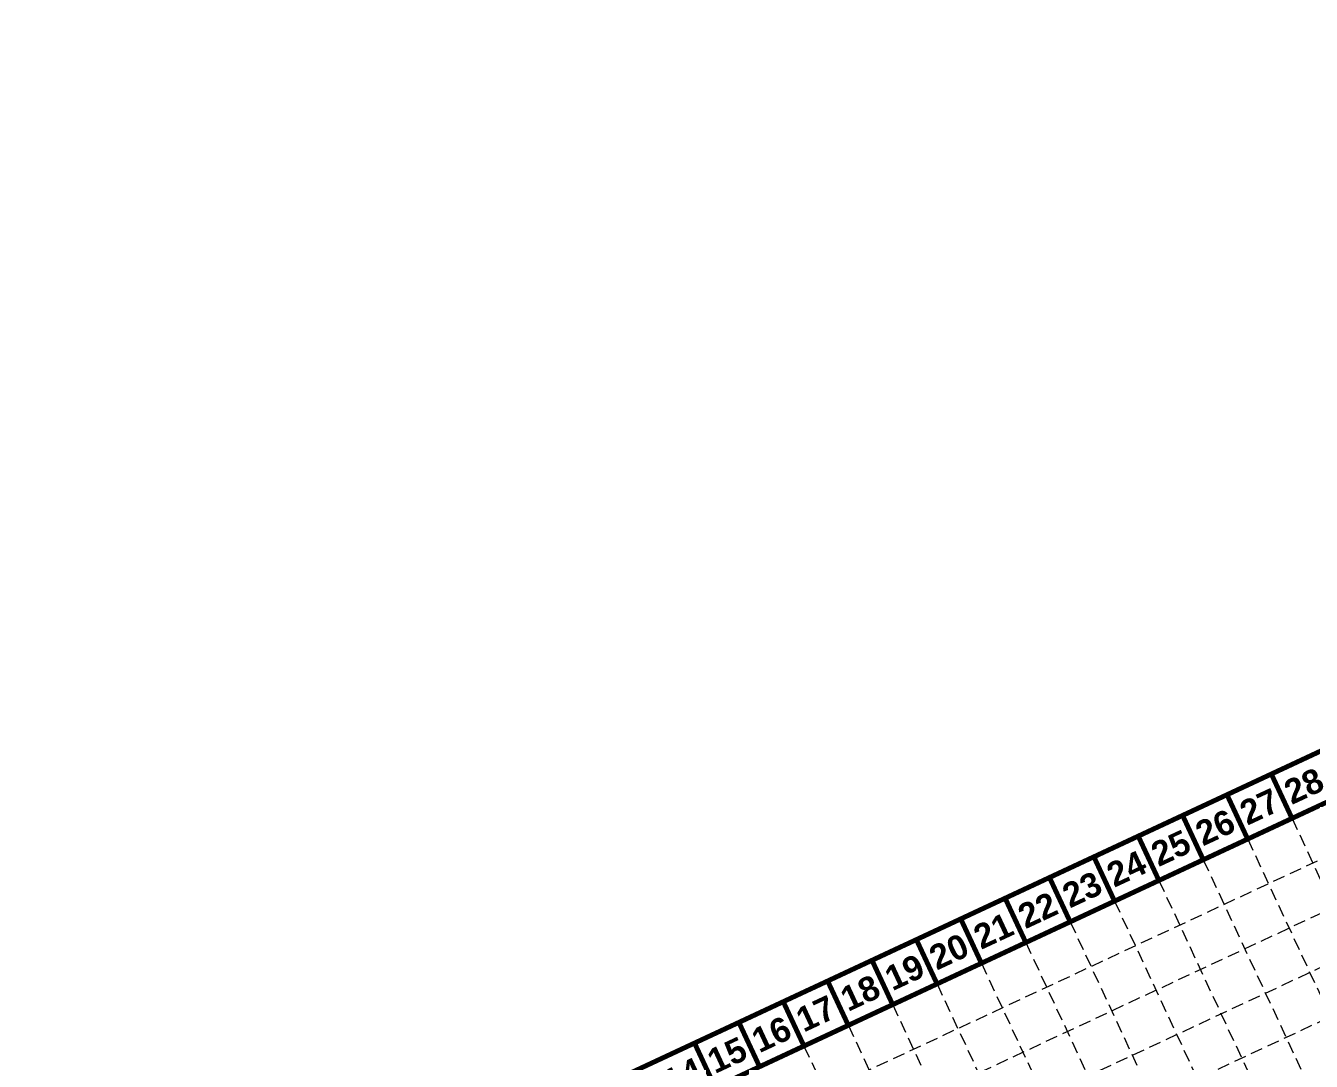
# Model space of a CAD drawing. Extents: x 2498567 to 2501210, y 7092229 to 7094464.
# Drawn here: x 2498567 to 2499492, y 7093719 to 7094464 of the extents above; entities that cross this region are included whole.
import ezdxf
from ezdxf.enums import TextEntityAlignment as Align

# ---------------------------------------------------------------- set-up
doc = ezdxf.new("R2010")
doc.units = 0
doc.header["$MEASUREMENT"] = 0
doc.linetypes.add('HIDDEN', pattern=[0.375, 0.25, -0.125])
doc.layers.add('BASE', color=7, linetype='Continuous')
doc.layers.add('GRID', color=254, linetype='HIDDEN')
doc.styles.get("Standard").update_dxf_attribs({"font": 'ARIALBD.TTF'})

msp = doc.modelspace()

# ---------------------------------------------------------------- linework, layer by layer
at = {"layer": 'BASE', "const_width": 3.52}
for points in [[(2499164.48, 7092231.79), (2501207.97, 7093184.62), (2500612.45, 7094461.8), (2498568.96, 7093508.97)], [(2499181.46, 7092278.57), (2501161.27, 7093201.64), (2500595.45, 7094415.02), (2498616.08, 7093492.14)]]:
    msp.add_lwpolyline(points, close=True, dxfattribs=at)
for points in [[(2499477.87, 7093893.91), (2499462.98, 7093925.83)], [(2499445.94, 7093879.02), (2499431.06, 7093910.95)], [(2499414.01, 7093864.13), (2499399.13, 7093896.06)], [(2499382.08, 7093849.24), (2499367.2, 7093881.17)], [(2499350.15, 7093834.35), (2499335.27, 7093866.28)], [(2499318.23, 7093819.47), (2499303.34, 7093851.39)], [(2499286.3, 7093804.58), (2499271.41, 7093836.51)], [(2499254.37, 7093789.69), (2499239.48, 7093821.62)], [(2499222.44, 7093774.8), (2499207.55, 7093806.73)], [(2499190.51, 7093759.91), (2499175.62, 7093791.84)], [(2499158.58, 7093745.03), (2499143.69, 7093776.95)], [(2499126.65, 7093730.14), (2499111.76, 7093762.07)], [(2499094.72, 7093715.25), (2499079.83, 7093747.18)], [(2499062.79, 7093700.36), (2499047.9, 7093732.29)]]:
    msp.add_lwpolyline(points, dxfattribs=at)
at = {"layer": 'GRID', "color": 252, "linetype": 'HIDDEN', "lineweight": 0, "ltscale": 35}
for p, q in [((2498631.89, 7093460.44), (2500611.52, 7094383.5)), ((2498646.78, 7093428.51), (2500626.41, 7094351.57)), ((2498661.67, 7093396.58), (2500641.29, 7094319.64)), ((2498675.33, 7093364.21), (2500654.96, 7094287.27)), ((2499477.87, 7093893.91), (2499999.02, 7092776.23)), ((2499445.94, 7093879.02), (2499967.09, 7092761.34)), ((2499414.01, 7093864.13), (2499935.16, 7092746.46)), ((2499382.08, 7093849.24), (2499903.23, 7092731.57)), ((2499350.15, 7093834.35), (2499871.3, 7092716.68)), ((2499318.23, 7093819.47), (2499839.37, 7092701.79)), ((2499286.3, 7093804.58), (2499807.44, 7092686.9)), ((2499254.37, 7093789.69), (2499775.51, 7092672.02)), ((2499222.44, 7093774.8), (2499743.58, 7092657.13)), ((2499190.51, 7093759.91), (2499711.65, 7092642.24)), ((2499158.58, 7093745.03), (2499679.73, 7092627.35)), ((2499126.65, 7093730.14), (2499647.8, 7092612.46))]:
    msp.add_line(p, q, dxfattribs=at)

# ---------------------------------------------------------------- texts
at = {"layer": 'BASE'}
for s, p in [('28', (2499486.39, 7093917.31)), ('27', (2499454.46, 7093902.43)), ('26', (2499422.53, 7093887.54)), ('25', (2499390.61, 7093872.65)), ('24', (2499358.68, 7093857.76)), ('23', (2499326.75, 7093842.87)), ('22', (2499294.82, 7093827.99)), ('21', (2499262.89, 7093813.1)), ('20', (2499230.96, 7093798.21)), ('19', (2499199.03, 7093783.32)), ('18', (2499167.1, 7093768.43)), ('17', (2499135.17, 7093753.55)), ('16', (2499103.24, 7093738.66)), ('15', (2499071.31, 7093723.77)), ('14', (2499039.38, 7093708.88))]:
    msp.add_text(s, height=17.615, rotation=24.99863, dxfattribs=at).set_placement(p, align=Align.MIDDLE_CENTER)

doc.saveas('drawing.dxf')
